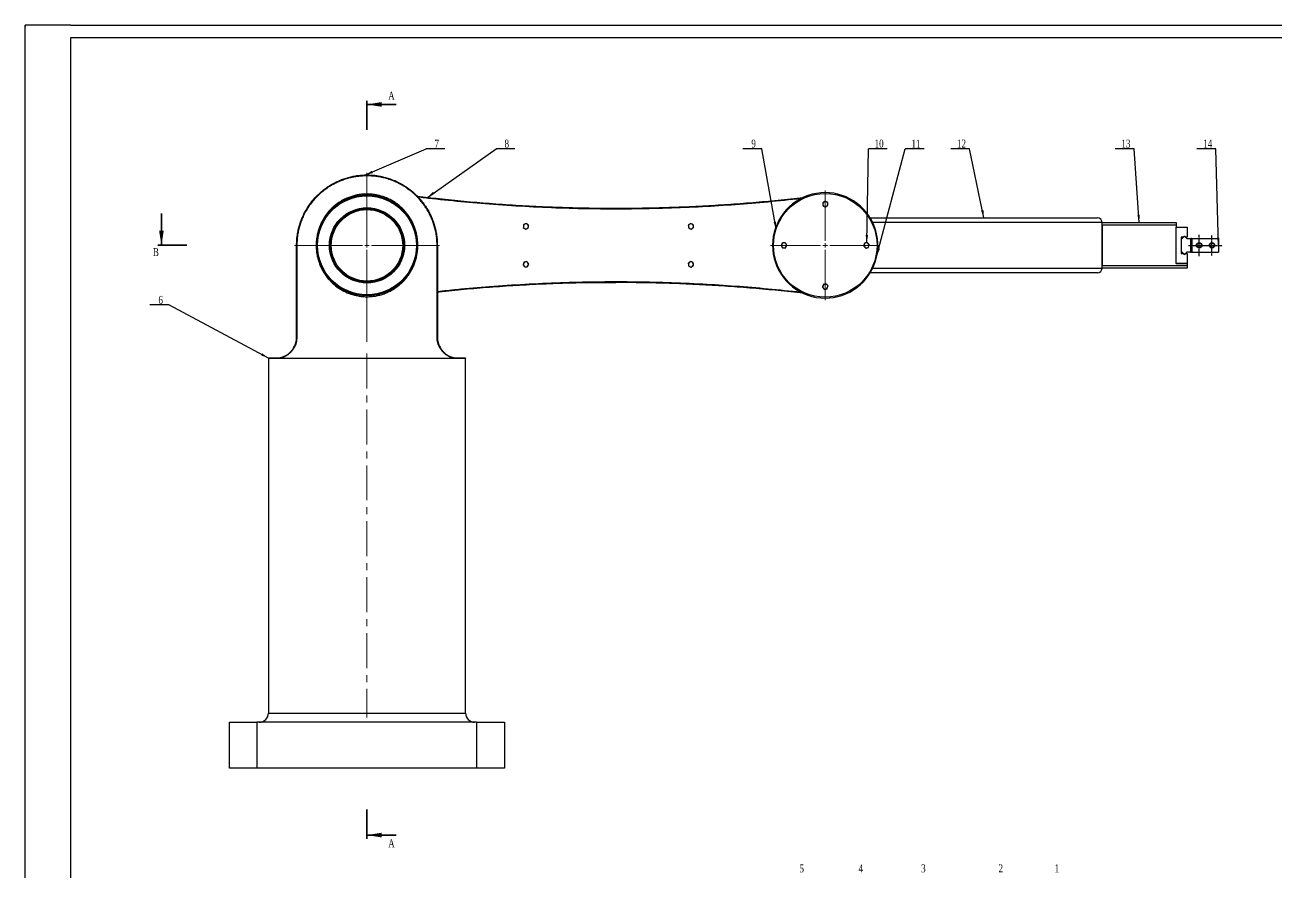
# Model space of a CAD drawing. Header units: millimetres. Extents: x -15 to 1174, y 15 to 856.
# Drawn here: x -15 to 532, y 486 to 856 of the extents above; entities that cross this region are included whole.
import ezdxf

# ---------------------------------------------------------------- set-up
doc = ezdxf.new("R2010")
doc.units = ezdxf.units.MM
doc.header["$PDSIZE"] = -1
for name, pattern in [('CENTER2', [1.125, 0.75, -0.125, 0.125, -0.125]), ('CENTERX2', [20.32, 12.7, -2.54, 2.54, -2.54]), ('SLD-Solid', [0])]:
    doc.linetypes.add(name, pattern=pattern)
doc.layers.get('0').update_dxf_attribs({"lineweight": 25})
doc.styles.add('SLDTEXTSTYLE0', font='TXT', dxfattribs={"width": 0.75})
doc.dimstyles.new('SLDDIMSTYLE0', dxfattribs={"dimtxt": 0.18, "dimasz": 3.302, "dimexe": 0, "dimexo": 0.0625, "dimgap": 0, "dimtad": 0, "dimtih": 1, "dimtoh": 1, "dimdec": 0, "dimrnd": 1e-09, "dimzin": 0, "dimdsep": 46, "dimtxsty": 'Standard', "dimsah": 1, "dimcen": 0.09, "dimadec": 0, "dimazin": 0, "dimtfac": 3.302, "dimtdec": 0, "dimtofl": 0, "dimtmove": 0, "dimatfit": 3, "dimfxl": 1, "dimfrac": 2, "dimtolj": 1, "dimtzin": 0, "dimarcsym": 0})

# ---------------------------------------------------------------- blocks, each defined once
blk = doc.blocks.new('SW_CENTERMARKSYMBOL_0')
at = {"color": 0, "linetype": 'Continuous', "lineweight": 18}
for p, q in [((0, 2), (0, 31.6)), ((-2, 0), (-31.6, 0)), ((0, 0), (-1, 0)), ((0, 0), (0, 1)), ((0, 0), (0, -1)), ((0, 0), (1, 0)), ((2, 0), (31.6, 0)), ((0, -2), (0, -31.6))]:
    blk.add_line(p, q, dxfattribs=at)
blk = doc.blocks.new('SW_CENTERMARKSYMBOL_1')
at = {"color": 0, "linetype": 'Continuous', "lineweight": 18}
for p, q in [((0, 2), (0, 23.88)), ((-2, 0), (-23.88, 0)), ((0, 0), (-1, 0)), ((0, 0), (0, 1)), ((0, 0), (0, -1)), ((0, 0), (1, 0)), ((2, 0), (23.88, 0)), ((0, -2), (0, -23.88))]:
    blk.add_line(p, q, dxfattribs=at)
blk = doc.blocks.new('*U118')
at = {"color": 0, "linetype": 'CENTER2', "transparency": 16777216}
for p, q in [((-4.7, 0), (-0.24, 0)), ((0, 0.24), (0, 4.7)), ((0.24, 0), (4.7, 0)), ((0, -4.7), (0, -0.24))]:
    blk.add_line(p, q, dxfattribs=at)
at = {"color": 0, "linetype": 'Continuous', "transparency": 16777216}
for p, q in [((-0.12, 0), (0.12, 0)), ((0, -0.12), (0, 0.12))]:
    blk.add_line(p, q, dxfattribs=at)
blk = doc.blocks.new('*U119')
at = {"color": 0, "linetype": 'CENTER2', "transparency": 16777216}
for p, q in [((-4.4834, 0), (-0.19668, 0)), ((0, 0.19668), (0, 4.4834)), ((0.19668, 0), (4.4834, 0)), ((0, -4.4834), (0, -0.19668))]:
    blk.add_line(p, q, dxfattribs=at)
at = {"color": 0, "linetype": 'Continuous', "transparency": 16777216}
for p, q in [((-0.09834, 0), (0.09834, 0)), ((0, -0.09834), (0, 0.09834))]:
    blk.add_line(p, q, dxfattribs=at)

msp = doc.modelspace()

# ---------------------------------------------------------------- linework, layer by layer
for p in [(-14.8385, 850.4529), (5.1615, 855.9529)]:
    msp.add_line(p, (-14.8385, 855.9529))
at = {"color": 7, "linetype": 'SLD-Solid', "lineweight": 25}
for p, q in [((5.1615, 855.9529), (1169.1615, 855.9529)), ((-14.8385, 20.4529), (-14.8385, 850.4529)), ((5.1615, 850.4529), (1169.1615, 850.4529)), ((5.1615, 20.4529), (5.1615, 850.4529))]:
    msp.add_line(p, q, dxfattribs=at)
at = {"color": 7, "lineweight": 35}
for p, q in [((134.3924, 810.2139), (134.3924, 822.9139)), ((43.1023, 759.8766), (55.8087, 759.8766)), ((134.3924, 501.0403), (134.3924, 513.7467))]:
    msp.add_line(p, q, dxfattribs=at)
at = {"color": 7, "linetype": 'Continuous', "lineweight": 35}
for p, q in [((147.0924, 821.3264), (134.3924, 821.3264)), ((44.6898, 773.7469), (44.6898, 759.8766)), ((147.0924, 502.6278), (134.3924, 502.6278))]:
    msp.add_line(p, q, dxfattribs=at)
at = {"lineweight": 25}
for p, q in [((168.4404, 802.0274), (160.1804, 802.0274)), ((198.9817, 802.0274), (190.7216, 802.0274)), ((306.701, 802.0274), (298.441, 802.0274)), ((361.4817, 802.0274), (353.2216, 802.0274)), ((377.5899, 802.0274), (369.3299, 802.0274)), ((397.4227, 802.0274), (389.1627, 802.0274)), ((469.201, 802.0274), (460.941, 802.0274)), ((504.8969, 802.0274), (496.6369, 802.0274)), ((47.9381, 733.8573), (39.6781, 733.8573))]:
    msp.add_line(p, q, dxfattribs=at)
at = {"color": 7, "linetype": 'Continuous', "lineweight": 25}
for p, q in [((230.3564, 776.2054), (242.9425, 776.0959)), ((324.7924, 780.7574), (324.7924, 780.7574)), ((333.2831, 778.4754), (333.2925, 777.8404)), ((333.3019, 777.2054), (333.8566, 776.896)), ((335.4829, 778.508), (334.9282, 778.8174)), ((335.5017, 777.238), (335.4923, 777.873)), ((354.0138, 771.8567), (453.1924, 771.8567)), ((202.6069, 767.6207), (203.1224, 767.2496)), ((202.7341, 768.8844), (202.6705, 768.2526)), ((204.9231, 768.6641), (204.4076, 769.0352)), ((204.7959, 767.4003), (204.8595, 768.0322)), ((274.6244, 768.7014), (274.6675, 768.0678)), ((274.7106, 767.4341), (275.2809, 767.1547)), ((276.8194, 768.8507), (276.2491, 769.1301)), ((276.9055, 767.5834), (276.8625, 768.217)), ((455.1924, 769.8567), (355.1047, 769.8567)), ((455.1924, 769.8567), (487.5924, 769.8567)), ((455.1924, 749.8567), (455.1924, 769.8567)), ((487.5924, 768.6567), (455.1924, 768.6567)), ((455.1924, 768.6567), (455.1924, 751.0567)), ((487.5924, 769.8567), (487.5924, 768.6567)), ((487.5924, 768.6567), (487.5924, 767.7767)), ((487.5924, 751.9367), (487.5924, 767.7767)), ((487.5924, 767.7767), (492.3924, 767.7767)), ((492.3924, 767.7767), (492.3924, 763.4167)), ((103.7886, 759.8567), (103.6733, 759.8567)), ((103.6733, 719.7764), (103.6733, 759.8567)), ((103.7886, 759.8567), (103.7886, 719.7748)), ((164.9962, 759.8567), (165.1115, 759.8567)), ((164.9962, 719.7748), (164.9962, 759.8567)), ((165.1115, 759.8567), (165.1115, 719.7764)), ((315.1288, 759.7275), (315.5007, 759.2126)), ((315.6487, 760.8864), (315.3888, 760.3069)), ((317.656, 759.9859), (317.2841, 760.5008)), ((351.4377, 760.6945), (351.3136, 760.0716)), ((353.5953, 760.2646), (353.1179, 760.6835)), ((353.3471, 759.0189), (353.4712, 759.6418)), ((490.6133, 763.4167), (489.7124, 763.4167)), ((489.7124, 763.4167), (489.7124, 756.2967)), ((489.7124, 762.6567), (489.9124, 762.6567)), ((489.9124, 756.8567), (489.9124, 762.8567)), ((489.9124, 762.8567), (490.2036, 762.8567)), ((490.2036, 762.8567), (490.7679, 763.421)), ((491.6162, 763.4212), (492.1813, 762.8567)), ((492.3924, 763.4167), (491.7715, 763.4167)), ((492.1813, 762.8567), (493.8724, 762.8567)), ((493.8724, 762.8567), (493.8724, 756.8567)), ((493.8724, 762.8567), (493.9924, 762.8567)), ((493.9924, 756.8567), (493.9924, 762.8567)), ((494.3124, 762.8567), (493.9924, 762.8567)), ((494.3124, 762.8567), (494.3124, 756.8567)), ((494.3124, 762.8567), (494.3924, 762.8567)), ((494.3924, 762.8567), (494.3924, 756.8567)), ((494.3924, 762.8567), (505.9924, 762.8567)), ((505.9924, 762.8567), (505.9924, 756.8567)), ((317.1361, 758.827), (317.396, 759.4065)), ((351.1895, 759.4488), (351.6669, 759.0299)), ((489.9124, 757.0567), (489.7124, 757.0567)), ((489.7124, 756.2967), (490.6133, 756.2967)), ((490.2036, 756.8567), (489.9124, 756.8567)), ((490.7679, 756.2924), (490.2036, 756.8567)), ((492.1813, 756.8567), (491.6162, 756.2922)), ((491.7715, 756.2967), (492.3924, 756.2967)), ((493.8724, 756.8567), (492.1813, 756.8567)), ((492.3924, 756.2967), (492.3924, 751.9367)), ((493.8724, 756.8567), (493.9924, 756.8567)), ((494.3124, 756.8567), (493.9924, 756.8567)), ((494.3124, 756.8567), (494.3924, 756.8567)), ((494.3924, 756.8567), (505.9924, 756.8567)), ((202.5232, 751.304), (202.9493, 750.833)), ((202.9128, 752.5129), (202.718, 751.9084)), ((205.0068, 751.838), (204.5807, 752.309)), ((204.6171, 750.6291), (204.812, 751.2336)), ((274.5651, 751.9875), (274.6847, 751.3638)), ((274.8043, 750.7401), (275.4043, 750.5318)), ((276.7257, 752.4019), (276.1257, 752.6102)), ((276.9649, 751.1545), (276.8453, 751.7782)), ((355.1047, 749.8567), (455.1924, 749.8567)), ((455.1924, 751.0567), (492.3924, 751.0567)), ((492.3924, 749.8567), (455.1924, 749.8567)), ((487.5924, 751.9367), (487.5924, 751.8567)), ((492.3924, 751.9367), (487.5924, 751.9367)), ((492.3924, 751.8567), (487.5924, 751.8567)), ((492.3924, 751.8567), (492.3924, 751.0567)), ((492.3924, 751.0567), (492.3924, 749.8567)), ((230.3479, 743.5079), (242.9426, 743.6174)), ((453.1924, 747.8567), (354.0138, 747.8567)), ((324.7924, 738.956), (324.7924, 738.956)), ((333.1526, 741.5805), (333.5821, 741.1127)), ((333.5333, 742.7923), (333.343, 742.1864)), ((335.6322, 742.1329), (335.2026, 742.6007)), ((335.2515, 740.9211), (335.4418, 741.527)), ((103.6733, 719.7764), (103.6733, 719.7764)), ((165.1115, 719.7764), (165.1115, 719.7764)), ((91.3924, 710.7767), (97.2501, 710.7767)), ((91.3924, 710.7767), (91.3924, 710.6567)), ((91.3924, 710.6567), (91.3924, 555.8567)), ((91.3924, 710.6567), (177.3924, 710.6567)), ((91.3924, 710.6567), (173.3111, 710.6567)), ((171.5347, 710.7767), (177.3924, 710.7767)), ((173.3111, 710.6567), (177.3924, 710.6567)), ((177.3924, 710.7767), (177.3924, 710.6567)), ((177.3924, 555.8567), (177.3924, 710.6567)), ((74.3924, 531.8567), (74.3924, 551.8567)), ((74.3924, 551.8567), (86.3924, 551.8567)), ((86.3924, 551.8567), (86.3924, 531.8567)), ((182.3924, 551.8567), (86.3924, 551.8567)), ((91.3924, 555.8567), (177.3924, 555.8567)), ((182.3924, 531.8567), (182.3924, 551.8567)), ((182.3924, 551.8567), (194.3924, 551.8567)), ((194.3924, 551.8567), (194.3924, 531.8567)), ((86.3924, 531.8567), (74.3924, 531.8567)), ((182.3924, 531.8567), (86.3924, 531.8567)), ((194.3924, 531.8567), (182.3924, 531.8567))]:
    msp.add_line(p, q, dxfattribs=at)
at = {"color": 7, "linetype": 'CENTERX2', "lineweight": 18, "ltscale": 1.2}
for p, q in [((134.3924, 717.7748), (134.3924, 761.8567)), ((134.3924, 712.6567), (134.3924, 553.8567))]:
    msp.add_line(p, q, dxfattribs=at)
at = {"color": 7, "linetype": 'Continuous', "lineweight": 25}
for centre, radius in [((134.3924, 759.8567), 22), ((134.3924, 759.8567), 21.6), ((334.3924, 759.8567), 22.6), ((134.3924, 759.8567), 16.4), ((134.3924, 759.8567), 16), ((134.3924, 759.8567), 15.6), ((497.5924, 759.8567), 1.2), ((497.5924, 759.8567), 0.9834), ((503.1924, 759.8567), 1.2), ((503.1924, 759.8567), 0.9834)]:
    msp.add_circle(centre, radius, dxfattribs=at)
for centre, radius, start, end in [((334.3924, 759.8567), 23, 29.043141, 330.859262), ((334.3924, 777.8567), 1.1, 120.849324, 180.849324), ((334.3924, 777.8567), 1.1, 180.849324, 240.849324), ((334.3924, 777.8567), 1.1, 60.849324, 120.849324), ((334.3924, 777.8567), 1.1, 240.849324, 300.849324), ((334.3924, 777.8567), 1.1, 0.849324, 60.849324), ((334.3924, 777.8567), 1.1, 300.849324, 0.849324), ((453.1924, 769.8567), 2, 0, 90), ((203.765, 768.1424), 1.1, 174.252627, 234.252627), ((203.765, 768.1424), 1.1, 114.252627, 174.252627), ((203.765, 768.1424), 1.1, 234.252627, 294.252627), ((203.765, 768.1424), 1.1, 54.252627, 114.252627), ((203.765, 768.1424), 1.1, 294.252627, 354.252627), ((203.765, 768.1424), 1.1, 354.252627, 54.252627), ((275.765, 768.1424), 1.1, 123.890217, 183.890217), ((275.765, 768.1424), 1.1, 183.890217, 243.890217), ((275.765, 768.1424), 1.1, 63.890217, 123.890217), ((275.765, 768.1424), 1.1, 243.890217, 303.890217), ((275.765, 768.1424), 1.1, 3.890217, 63.890217), ((275.765, 768.1424), 1.1, 303.890217, 3.890217), ((334.3924, 759.8567), 23, 334.228538, 25.771462), ((316.3924, 759.8567), 1.1, 155.838761, 215.838761), ((316.3924, 759.8567), 1.1, 95.838761, 155.838761), ((316.3924, 759.8567), 1.1, 35.838761, 95.838761), ((316.3924, 759.8567), 1.1, 335.838761, 35.838761), ((352.3924, 759.8567), 1.1, 168.732655, 228.732655), ((352.3924, 759.8567), 1.1, 108.732655, 168.732655), ((352.3924, 759.8567), 1.1, 48.732655, 108.732655), ((352.3924, 759.8567), 1.1, 288.732655, 348.732655), ((352.3924, 759.8567), 1.1, 348.732655, 48.732655), ((491.1924, 763.1567), 0.6348, 24.178317, 155.821683), ((491.1922, 762.9967), 0.6, 45.030027, 134.998382), ((316.3924, 759.8567), 1.1, 215.838761, 275.838761), ((316.3924, 759.8567), 1.1, 275.838761, 335.838761), ((352.3924, 759.8567), 1.1, 228.732655, 288.732655), ((491.1924, 756.5567), 0.6348, 204.178317, 335.821683), ((491.1922, 756.7167), 0.6, 225.001618, 314.969973), ((203.765, 751.571), 1.1, 162.135958, 222.135958), ((203.765, 751.571), 1.1, 102.135958, 162.135958), ((203.765, 751.571), 1.1, 222.135958, 282.135958), ((203.765, 751.571), 1.1, 42.135958, 102.135958), ((203.765, 751.571), 1.1, 282.135958, 342.135958), ((203.765, 751.571), 1.1, 342.135958, 42.135958), ((275.765, 751.571), 1.1, 130.856674, 190.856674), ((275.765, 751.571), 1.1, 190.856674, 250.856674), ((275.765, 751.571), 1.1, 70.856674, 130.856674), ((275.765, 751.571), 1.1, 250.856674, 310.856674), ((275.765, 751.571), 1.1, 10.856674, 70.856674), ((275.765, 751.571), 1.1, 310.856674, 10.856674), ((453.1924, 749.8567), 2, 270, 0), ((334.3924, 741.8567), 1.1, 162.558294, 222.558294), ((334.3924, 741.8567), 1.1, 102.558294, 162.558294), ((334.3924, 741.8567), 1.1, 222.558294, 282.558294), ((334.3924, 741.8567), 1.1, 42.558294, 102.558294), ((334.3924, 741.8567), 1.1, 282.558294, 342.558294), ((334.3924, 741.8567), 1.1, 342.558294, 42.558294), ((87.3924, 555.8567), 4, 270, 0), ((181.3924, 555.8567), 4, 180, 270)]:
    msp.add_arc(centre, radius, start, end, dxfattribs=at)
for points, knots in [([(103.6733, 759.8567), (103.6944, 760.7205), (103.7369, 762.4602), (104.0581, 764.8792), (104.5135, 767.0948), (105.0768, 769.1151), (105.7735, 771.0852), (106.6715, 773.1629), (107.7972, 775.3027), (109.194, 777.4907), (110.7776, 779.562), (112.4439, 781.3941), (114.1425, 782.9908), (115.8518, 784.3833), (117.6835, 785.667), (119.5578, 786.7852), (121.4431, 787.7376), (123.3348, 788.5417), (125.3091, 789.2273), (127.3579, 789.785), (129.4559, 790.2015), (131.6105, 790.4758), (133.8078, 790.5966), (136.0086, 790.5594), (138.1742, 790.367), (140.3106, 790.0264), (142.4243, 789.5336), (144.7342, 788.82), (147.1791, 787.8361), (149.7382, 786.5202), (152.1634, 784.9691), (154.3046, 783.2974), (156.1582, 781.5767), (157.7672, 779.8359), (159.2463, 777.9639), (160.5118, 776.0762), (161.5764, 774.2109), (162.4691, 772.3775), (163.2502, 770.4562), (163.9074, 768.4596), (164.4301, 766.407), (164.815, 764.2852), (165.0638, 762.0953), (165.0956, 760.6029), (165.1115, 759.8567)], [0, 0, 0, 0, 0.02578054, 0.05192251, 0.07322443, 0.0945301, 0.11640565, 0.13828429, 0.16583738, 0.19339393, 0.22167598, 0.2499581, 0.27330625, 0.29665335, 0.32046873, 0.34428217, 0.36526547, 0.38624733, 0.40770352, 0.42915816, 0.45062238, 0.47208555, 0.49419399, 0.51630227, 0.5377341, 0.55916676, 0.58121713, 0.60326913, 0.63275309, 0.66224267, 0.69290967, 0.72358144, 0.74889754, 0.77421452, 0.80006462, 0.82591379, 0.84733653, 0.86875762, 0.89059758, 0.91243423, 0.93394453, 0.95545095, 0.97772663, 1, 1, 1, 1]), ([(164.9962, 759.8567), (164.9814, 760.5672), (164.952, 761.9882), (164.7156, 764.1258), (164.3353, 766.2483), (163.8075, 768.312), (163.1545, 770.2815), (162.3847, 772.1678), (161.4929, 773.991), (160.4283, 775.8416), (159.1796, 777.6898), (157.7201, 779.5284), (156.1107, 781.2616), (154.2676, 782.9592), (152.1809, 784.5788), (149.8048, 786.1017), (147.232, 787.4295), (144.7486, 788.4248), (142.4514, 789.1304), (140.3673, 789.6181), (138.2205, 789.9636), (136.0443, 790.1574), (133.8751, 790.196), (131.7073, 790.0848), (129.538, 789.8181), (127.4208, 789.4039), (125.3893, 788.8578), (123.4354, 788.1907), (121.5339, 787.395), (119.6409, 786.4494), (117.7858, 785.3549), (115.9703, 784.1005), (114.2521, 782.7201), (112.5537, 781.1408), (110.9122, 779.357), (109.3421, 777.3365), (107.931, 775.1631), (106.7939, 773.0281), (105.9024, 770.9897), (105.2096, 769.0656), (104.638, 767.0561), (104.1771, 764.8452), (103.8531, 762.4391), (103.8102, 760.7215), (103.7886, 759.8567)], [0, 0, 0, 0, 0.02135745, 0.04271696, 0.06490628, 0.08710035, 0.10845167, 0.12980624, 0.1516121, 0.17341985, 0.19875027, 0.22408166, 0.24994472, 0.2758069, 0.30540548, 0.33500004, 0.36570593, 0.39640532, 0.4179152, 0.43942362, 0.46153467, 0.48364478, 0.5051743, 0.52670395, 0.54888612, 0.57106946, 0.59210196, 0.61313586, 0.63466103, 0.65618779, 0.67956986, 0.70295371, 0.72682176, 0.75069095, 0.77824963, 0.8058082, 0.83407269, 0.86233317, 0.88357954, 0.90482302, 0.92660299, 0.94837856, 0.9740092, 1, 1, 1, 1]), ([(112.1988, 759.8567), (112.2234, 760.6561), (112.273, 762.2671), (112.7151, 764.9104), (113.5394, 767.7483), (114.901, 770.7402), (116.7428, 773.5854), (118.708, 775.7845), (120.5393, 777.3918), (122.0908, 778.535), (123.7615, 779.553), (125.5076, 780.4143), (127.2951, 781.1083), (129.1278, 781.6465), (131.0329, 782.0278), (132.9049, 782.2322), (134.6993, 782.2763), (136.4195, 782.186), (138.1419, 781.958), (140.3567, 781.4843), (143.0089, 780.5891), (145.4813, 779.3175), (147.3601, 778.0629), (148.733, 776.9826), (150.0236, 775.7911), (151.2536, 774.4608), (152.3979, 772.9985), (153.4518, 771.3881), (154.376, 769.6673), (155.1456, 767.8742), (155.7508, 766.0408), (156.2012, 764.1607), (156.4917, 762.2138), (156.6255, 760.0073), (156.5346, 757.8656), (156.2468, 755.825), (155.8593, 754.0777), (155.3312, 752.359), (154.6726, 750.7004), (153.8992, 749.1271), (153.0156, 747.6309), (152.0141, 746.2017), (150.8741, 744.8187), (149.6001, 743.5065), (148.1778, 742.2672), (146.6351, 741.1397), (144.9897, 740.1434), (143.2668, 739.2957), (141.4586, 738.5916), (139.561, 738.0419), (137.677, 737.6761), (135.8529, 737.4825), (134.0875, 737.4347), (132.3049, 737.5316), (130.0285, 737.8424), (127.299, 738.5443), (124.2212, 739.8514), (121.3292, 741.6387), (119.1205, 743.5283), (117.5002, 745.2882), (116.3436, 746.7755), (115.3045, 748.3746), (114.3961, 750.0746), (113.6354, 751.8515), (113.0182, 753.7159), (112.5629, 755.6641), (112.2578, 757.7249), (112.2189, 759.131), (112.1988, 759.8567)], [0, 0, 0, 0, 0.01679824, 0.03385512, 0.05641826, 0.07951576, 0.10439067, 0.12984377, 0.14363569, 0.15742693, 0.17164274, 0.18585724, 0.19919384, 0.21252938, 0.22635667, 0.24018321, 0.25212082, 0.26405847, 0.27637228, 0.28868662, 0.31189581, 0.33569611, 0.34824524, 0.36079495, 0.37364777, 0.38650079, 0.40029313, 0.41408497, 0.42828985, 0.44249331, 0.45597751, 0.46946029, 0.48345928, 0.49745737, 0.51589982, 0.52839482, 0.5408907, 0.55378447, 0.56667943, 0.57912796, 0.59157722, 0.60432688, 0.61707681, 0.63063316, 0.64418917, 0.65812954, 0.67206891, 0.68569643, 0.69932275, 0.71344613, 0.72756837, 0.73979639, 0.75202419, 0.76466017, 0.77729649, 0.80039223, 0.82410121, 0.84856821, 0.87362232, 0.88717284, 0.90072325, 0.91464968, 0.92857515, 0.94236223, 0.9561478, 0.97044855, 0.98474777, 1, 1, 1, 1]), ([(156.3338, 781.3424), (159.5012, 780.9657), (166.3152, 780.1554), (176.7985, 779.1143), (187.984, 778.1592), (199.3921, 777.3707), (211.0242, 776.755), (222.6689, 776.3293), (234.3114, 776.0936), (245.9445, 776.0479), (257.5691, 776.1913), (269.194, 776.5239), (280.6149, 777.0365), (291.8255, 777.7161), (302.8267, 778.5553), (313.8186, 779.5507), (321.1345, 780.3552), (324.7924, 780.7574)], [0, 0, 0, 0, 0.056671272, 0.121918333, 0.187165375, 0.256125069, 0.325084747, 0.394117584, 0.463150415, 0.531974679, 0.600798948, 0.669696052, 0.738593171, 0.803914433, 0.869235714, 0.934617844, 1, 1, 1, 1]), ([(323.7256, 780.2336), (318.9703, 779.7244), (309.4591, 778.7058), (295.1578, 777.5352), (280.4511, 776.6041), (265.3397, 775.9685), (249.8305, 775.6503), (234.3079, 775.669), (218.7791, 776.0253), (203.2518, 776.7214), (188.1766, 777.7176), (173.5626, 779.0141), (163.2269, 780.0688), (157.6303, 780.7878), (156.7408, 780.9021)], [0, 0, 0, 0, 0.08572397, 0.17145625, 0.25718, 0.3498556, 0.44254202, 0.53521751, 0.62807543, 0.72094436, 0.8138024, 0.89885878, 0.98392348, 1, 1, 1, 1]), ([(333.8283, 778.8011), (333.7864, 778.776), (333.6019, 778.6658), (333.4221, 778.5584), (333.2831, 778.4754)], [0, 0, 0, 0, 0.22730905, 1, 1, 1, 1]), ([(333.2925, 777.8404), (333.2927, 777.8253), (333.2959, 777.6109), (333.299, 777.4008), (333.3019, 777.2054)], [0, 0, 0, 0, 0.07015027, 1, 1, 1, 1]), ([(334.3736, 779.1267), (334.3371, 779.105), (334.1596, 778.9989), (333.975, 778.8887), (333.8283, 778.8011)], [0, 0, 0, 0, 0.20521675, 1, 1, 1, 1]), ([(333.8566, 776.896), (333.8697, 776.8887), (334.057, 776.7842), (334.2405, 776.6819), (334.4112, 776.5867)], [0, 0, 0, 0, 0.070150268, 1, 1, 1, 1]), ([(334.9282, 778.8174), (334.9151, 778.8247), (334.7278, 778.9292), (334.5442, 779.0315), (334.3736, 779.1267)], [0, 0, 0, 0, 0.07015027, 1, 1, 1, 1]), ([(334.4112, 776.5867), (334.5502, 776.6697), (334.73, 776.7771), (334.9145, 776.8873), (334.9564, 776.9123)], [0, 0, 0, 0, 0.77269095, 1, 1, 1, 1]), ([(334.9564, 776.9123), (335.1032, 777), (335.2877, 777.1102), (335.4653, 777.2162), (335.5017, 777.238)], [0, 0, 0, 0, 0.79478325, 1, 1, 1, 1]), ([(335.4923, 777.873), (335.492, 777.888), (335.4889, 778.1025), (335.4858, 778.3126), (335.4829, 778.508)], [0, 0, 0, 0, 0.07015027, 1, 1, 1, 1]), ([(355.1047, 769.8567), (354.9809, 770.1063), (354.7331, 770.6056), (354.3756, 771.2494), (354.1133, 771.6944), (354.0195, 771.8473), (354.0148, 771.8551), (354.0138, 771.8567)], [0, 0, 0, 0, 0.24921789, 0.49862443, 0.73888523, 0.94798402, 1, 1, 1, 1]), ([(202.6705, 768.2526), (202.669, 768.2376), (202.6475, 768.0242), (202.6265, 767.8151), (202.6069, 767.6207)], [0, 0, 0, 0, 0.07015027, 1, 1, 1, 1]), ([(203.3132, 769.1453), (203.1574, 769.0751), (202.9613, 768.9868), (202.7728, 768.9019), (202.7341, 768.8844)], [0, 0, 0, 0, 0.794783254, 1, 1, 1, 1]), ([(203.1224, 767.2496), (203.1346, 767.2408), (203.3086, 767.1156), (203.4792, 766.9928), (203.6378, 766.8786)], [0, 0, 0, 0, 0.07015027, 1, 1, 1, 1]), ([(203.8922, 769.4062), (203.7446, 769.3397), (203.5536, 769.2536), (203.3577, 769.1654), (203.3132, 769.1453)], [0, 0, 0, 0, 0.772690948, 1, 1, 1, 1]), ([(203.6378, 766.8786), (203.6765, 766.896), (203.865, 766.981), (204.061, 767.0693), (204.2168, 767.1395)], [0, 0, 0, 0, 0.20521675, 1, 1, 1, 1]), ([(204.4076, 769.0352), (204.3954, 769.0439), (204.2214, 769.1692), (204.0508, 769.292), (203.8922, 769.4062)], [0, 0, 0, 0, 0.070150268, 1, 1, 1, 1]), ([(204.2168, 767.1395), (204.2614, 767.1595), (204.4573, 767.2478), (204.6483, 767.3339), (204.7959, 767.4003)], [0, 0, 0, 0, 0.22730905, 1, 1, 1, 1]), ([(204.8595, 768.0322), (204.861, 768.0472), (204.8824, 768.2606), (204.9035, 768.4697), (204.9231, 768.6641)], [0, 0, 0, 0, 0.07015027, 1, 1, 1, 1]), ([(275.1516, 769.0555), (275.0098, 768.9602), (274.8313, 768.8403), (274.6597, 768.7251), (274.6244, 768.7014)], [0, 0, 0, 0, 0.794783254, 1, 1, 1, 1]), ([(274.6675, 768.0678), (274.6685, 768.0528), (274.6831, 767.8388), (274.6974, 767.6291), (274.7106, 767.4341)], [0, 0, 0, 0, 0.07015027, 1, 1, 1, 1]), ([(275.6788, 769.4096), (275.5444, 769.3194), (275.3706, 769.2026), (275.1922, 769.0828), (275.1516, 769.0555)], [0, 0, 0, 0, 0.77269095, 1, 1, 1, 1]), ([(275.2809, 767.1547), (275.2944, 767.148), (275.487, 767.0536), (275.6757, 766.9612), (275.8512, 766.8752)], [0, 0, 0, 0, 0.07015027, 1, 1, 1, 1]), ([(276.2491, 769.1301), (276.2356, 769.1368), (276.043, 769.2312), (275.8543, 769.3236), (275.6788, 769.4096)], [0, 0, 0, 0, 0.07015027, 1, 1, 1, 1]), ([(275.8512, 766.8752), (275.8864, 766.8988), (276.058, 767.0141), (276.2365, 767.134), (276.3784, 767.2293)], [0, 0, 0, 0, 0.20521675, 1, 1, 1, 1]), ([(276.3784, 767.2293), (276.4189, 767.2565), (276.5973, 767.3763), (276.7712, 767.4931), (276.9055, 767.5834)], [0, 0, 0, 0, 0.22730905, 1, 1, 1, 1]), ([(276.8625, 768.217), (276.8614, 768.232), (276.8469, 768.446), (276.8326, 768.6557), (276.8194, 768.8507)], [0, 0, 0, 0, 0.07015027, 1, 1, 1, 1]), ([(315.3888, 760.3069), (315.3826, 760.2932), (315.2948, 760.0975), (315.2088, 759.9058), (315.1288, 759.7275)], [0, 0, 0, 0, 0.070150268, 1, 1, 1, 1]), ([(316.2805, 760.951), (316.2319, 760.946), (316.0181, 760.9242), (315.8097, 760.9028), (315.6487, 760.8864)], [0, 0, 0, 0, 0.22730905, 1, 1, 1, 1]), ([(316.9123, 761.0156), (316.8701, 761.0113), (316.6644, 760.9902), (316.4505, 760.9684), (316.2805, 760.951)], [0, 0, 0, 0, 0.205216746, 1, 1, 1, 1]), ([(317.2841, 760.5008), (317.2753, 760.5129), (317.1497, 760.6868), (317.0267, 760.8572), (316.9123, 761.0156)], [0, 0, 0, 0, 0.07015027, 1, 1, 1, 1]), ([(317.396, 759.4065), (317.4022, 759.4202), (317.49, 759.6159), (317.576, 759.8076), (317.656, 759.9859)], [0, 0, 0, 0, 0.07015027, 1, 1, 1, 1]), ([(351.3136, 760.0716), (351.3107, 760.0569), (351.2687, 759.8465), (351.2277, 759.6404), (351.1895, 759.4488)], [0, 0, 0, 0, 0.070150268, 1, 1, 1, 1]), ([(352.0391, 760.8984), (351.9929, 760.8827), (351.7894, 760.8137), (351.591, 760.7464), (351.4377, 760.6945)], [0, 0, 0, 0, 0.227309053, 1, 1, 1, 1]), ([(352.6406, 761.1024), (352.6004, 761.0888), (352.4046, 761.0224), (352.201, 760.9533), (352.0391, 760.8984)], [0, 0, 0, 0, 0.20521675, 1, 1, 1, 1]), ([(353.1179, 760.6835), (353.1066, 760.6934), (352.9454, 760.8349), (352.7874, 760.9735), (352.6406, 761.1024)], [0, 0, 0, 0, 0.07015027, 1, 1, 1, 1]), ([(353.4712, 759.6418), (353.4741, 759.6565), (353.516, 759.8669), (353.5571, 760.073), (353.5953, 760.2646)], [0, 0, 0, 0, 0.07015027, 1, 1, 1, 1]), ([(315.5007, 759.2126), (315.5095, 759.2004), (315.635, 759.0266), (315.7581, 758.8562), (315.8725, 758.6978)], [0, 0, 0, 0, 0.070150268, 1, 1, 1, 1]), ([(315.8725, 758.6978), (316.0335, 758.7143), (316.2419, 758.7356), (316.4557, 758.7574), (316.5043, 758.7624)], [0, 0, 0, 0, 0.77269095, 1, 1, 1, 1]), ([(316.5043, 758.7624), (316.6743, 758.7798), (316.8882, 758.8017), (317.0939, 758.8227), (317.1361, 758.827)], [0, 0, 0, 0, 0.79478325, 1, 1, 1, 1]), ([(351.6669, 759.0299), (351.6782, 759.02), (351.8394, 758.8785), (351.9973, 758.7399), (352.1442, 758.611)], [0, 0, 0, 0, 0.07015027, 1, 1, 1, 1]), ([(352.1442, 758.611), (352.2975, 758.663), (352.4959, 758.7303), (352.6994, 758.7993), (352.7457, 758.815)], [0, 0, 0, 0, 0.77269095, 1, 1, 1, 1]), ([(352.7457, 758.815), (352.9075, 758.8698), (353.1111, 758.9389), (353.3069, 759.0053), (353.3471, 759.0189)], [0, 0, 0, 0, 0.794783254, 1, 1, 1, 1]), ([(202.718, 751.9084), (202.7134, 751.8941), (202.6476, 751.69), (202.5832, 751.49), (202.5232, 751.304)], [0, 0, 0, 0, 0.07015027, 1, 1, 1, 1]), ([(203.5337, 752.6464), (203.3667, 752.6105), (203.1565, 752.5653), (202.9543, 752.5218), (202.9128, 752.5129)], [0, 0, 0, 0, 0.79478325, 1, 1, 1, 1]), ([(202.9493, 750.833), (202.9594, 750.8219), (203.1033, 750.6628), (203.2442, 750.507), (203.3754, 750.3621)], [0, 0, 0, 0, 0.07015027, 1, 1, 1, 1]), ([(203.3754, 750.3621), (203.4168, 750.371), (203.619, 750.4144), (203.8292, 750.4596), (203.9962, 750.4956)], [0, 0, 0, 0, 0.20521675, 1, 1, 1, 1]), ([(204.1546, 752.7799), (203.9964, 752.7459), (203.7916, 752.7019), (203.5815, 752.6567), (203.5337, 752.6464)], [0, 0, 0, 0, 0.77269095, 1, 1, 1, 1]), ([(203.9962, 750.4956), (204.044, 750.5058), (204.2541, 750.551), (204.4589, 750.5951), (204.6171, 750.6291)], [0, 0, 0, 0, 0.22730905, 1, 1, 1, 1]), ([(204.5807, 752.309), (204.5706, 752.3201), (204.4267, 752.4792), (204.2857, 752.635), (204.1546, 752.7799)], [0, 0, 0, 0, 0.070150268, 1, 1, 1, 1]), ([(204.812, 751.2336), (204.8166, 751.2479), (204.8824, 751.452), (204.9468, 751.652), (205.0068, 751.838)], [0, 0, 0, 0, 0.07015027, 1, 1, 1, 1]), ([(275.0454, 752.403), (274.9162, 752.2912), (274.7535, 752.1505), (274.5972, 752.0153), (274.5651, 751.9875)], [0, 0, 0, 0, 0.79478325, 1, 1, 1, 1]), ([(274.6847, 751.3638), (274.6875, 751.349), (274.7279, 751.1384), (274.7675, 750.932), (274.8043, 750.7401)], [0, 0, 0, 0, 0.07015027, 1, 1, 1, 1]), ([(275.5258, 752.8184), (275.4033, 752.7125), (275.2449, 752.5755), (275.0823, 752.4349), (275.0454, 752.403)], [0, 0, 0, 0, 0.772690948, 1, 1, 1, 1]), ([(275.4043, 750.5318), (275.4185, 750.5269), (275.6211, 750.4566), (275.8196, 750.3876), (276.0042, 750.3236)], [0, 0, 0, 0, 0.070150268, 1, 1, 1, 1]), ([(276.1257, 752.6102), (276.1115, 752.6151), (275.9089, 752.6854), (275.7104, 752.7543), (275.5258, 752.8184)], [0, 0, 0, 0, 0.07015027, 1, 1, 1, 1]), ([(276.0042, 750.3236), (276.0363, 750.3513), (276.1927, 750.4866), (276.3553, 750.6272), (276.4846, 750.739)], [0, 0, 0, 0, 0.20521675, 1, 1, 1, 1]), ([(276.4846, 750.739), (276.5215, 750.771), (276.684, 750.9115), (276.8425, 751.0486), (276.9649, 751.1545)], [0, 0, 0, 0, 0.22730905, 1, 1, 1, 1]), ([(276.8453, 751.7782), (276.8425, 751.793), (276.8021, 752.0036), (276.7625, 752.21), (276.7257, 752.4019)], [0, 0, 0, 0, 0.07015027, 1, 1, 1, 1]), ([(354.0138, 747.8567), (354.0249, 747.8747), (354.0471, 747.9108), (354.2131, 748.1864), (354.455, 748.6057), (354.7681, 749.1769), (354.9905, 749.6261), (355.1047, 749.8567)], [0, 0, 0, 0, 0.1804025, 0.360352, 0.55181727, 0.7699505, 1, 1, 1, 1]), ([(165.1115, 739.7617), (167.9489, 740.0748), (175.5131, 740.9096), (188.2491, 741.9883), (203.3124, 742.9987), (218.8097, 743.6879), (234.3282, 744.0449), (249.8611, 744.063), (265.4008, 743.7433), (280.5222, 743.1055), (295.2187, 742.1735), (309.4895, 741.0045), (318.9804, 739.988), (323.7256, 739.4797)], [0, 0, 0, 0, 0.05388014, 0.14363718, 0.24122518, 0.33882459, 0.43641248, 0.53419249, 0.63198408, 0.72976421, 0.81983975, 0.90992422, 1, 1, 1, 1]), ([(324.7924, 738.956), (321.1454, 739.3571), (313.8516, 740.1593), (302.8859, 741.153), (291.9042, 741.9918), (280.6986, 742.6725), (269.2749, 743.1866), (257.6313, 743.5209), (245.9797, 743.6655), (234.3349, 743.6201), (222.7042, 743.3849), (211.0864, 742.9612), (199.4731, 742.3469), (188.0673, 741.5631), (176.878, 740.5978), (169.2924, 739.8738), (165.376, 739.4184), (165.1115, 739.3876)], [0, 0, 0, 0, 0.0687858, 0.13757157, 0.2064209, 0.2752702, 0.34803805, 0.42080588, 0.49365091, 0.56649594, 0.63912087, 0.71174581, 0.78444761, 0.85714942, 0.92607876, 0.99500813, 1, 1, 1, 1]), ([(333.343, 742.1864), (333.3385, 742.1721), (333.2742, 741.9674), (333.2112, 741.767), (333.1526, 741.5805)], [0, 0, 0, 0, 0.07015027, 1, 1, 1, 1]), ([(334.1532, 742.9304), (334.1055, 742.9198), (333.8958, 742.873), (333.6913, 742.8275), (333.5333, 742.7923)], [0, 0, 0, 0, 0.22730905, 1, 1, 1, 1]), ([(333.5821, 741.1127), (333.5923, 741.1016), (333.7374, 740.9437), (333.8795, 740.7889), (334.0117, 740.6449)], [0, 0, 0, 0, 0.07015027, 1, 1, 1, 1]), ([(334.0117, 740.6449), (334.1697, 740.6801), (334.3741, 740.7257), (334.5839, 740.7724), (334.6316, 740.783)], [0, 0, 0, 0, 0.77269095, 1, 1, 1, 1]), ([(334.7731, 743.0685), (334.7317, 743.0592), (334.5299, 743.0143), (334.32, 742.9675), (334.1532, 742.9304)], [0, 0, 0, 0, 0.20521675, 1, 1, 1, 1]), ([(334.6316, 740.783), (334.7984, 740.8202), (335.0082, 740.8669), (335.21, 740.9119), (335.2515, 740.9211)], [0, 0, 0, 0, 0.79478325, 1, 1, 1, 1]), ([(335.2026, 742.6007), (335.1925, 742.6117), (335.0474, 742.7697), (334.9053, 742.9245), (334.7731, 743.0685)], [0, 0, 0, 0, 0.07015027, 1, 1, 1, 1]), ([(335.4418, 741.527), (335.4463, 741.5413), (335.5106, 741.7459), (335.5736, 741.9464), (335.6322, 742.1329)], [0, 0, 0, 0, 0.07015027, 1, 1, 1, 1]), ([(95.9605, 710.7767), (96.3241, 710.8477), (97.0509, 710.9895), (98.1634, 711.3995), (99.2047, 711.9384), (100.1381, 712.571), (101.0259, 713.3567), (101.8356, 714.291), (102.4967, 715.2949), (103.0208, 716.3841), (103.3875, 717.4818), (103.6207, 718.6258), (103.6558, 719.3929), (103.6733, 719.7764)], [0, 0, 0, 0, 0.13891744, 0.27773583, 0.3743865, 0.47123489, 0.56761276, 0.65104238, 0.73436514, 0.80366922, 0.87290652, 0.93646569, 1, 1, 1, 1]), ([(103.7886, 719.7748), (103.7702, 719.3746), (103.7335, 718.574), (103.488, 717.3806), (103.102, 716.2349), (102.5506, 715.0991), (101.8545, 714.0512), (101.0028, 713.077), (100.0678, 712.2566), (99.0856, 711.5977), (98.1335, 711.1033), (97.5407, 710.8841), (97.2501, 710.7767)], [0, 0, 0, 0, 0.07873646, 0.15750154, 0.24298252, 0.32854079, 0.4308689, 0.53332231, 0.65081404, 0.76888218, 0.88669964, 1, 1, 1, 1]), ([(103.7886, 719.7748), (103.7831, 719.7748), (103.7735, 719.7749), (103.736, 719.7752), (103.6864, 719.7758), (103.6777, 719.7762), (103.6733, 719.7764)], [0, 0, 0, 0, 0.07706529, 0.134214, 0.56710692, 1, 1, 1, 1]), ([(164.9962, 719.7748), (165.0017, 719.7748), (165.0372, 719.7751), (165.0948, 719.7757), (165.1056, 719.7761), (165.1115, 719.7764)], [0, 0, 0, 0, 0.07713964, 0.50060373, 1, 1, 1, 1]), ([(171.5347, 710.7767), (171.2441, 710.8841), (170.6512, 711.1033), (169.6991, 711.5977), (168.717, 712.2566), (167.782, 713.077), (166.9303, 714.0512), (166.2341, 715.0991), (165.6828, 716.2349), (165.2968, 717.3806), (165.0513, 718.574), (165.0145, 719.3746), (164.9962, 719.7748)], [0, 0, 0, 0, 0.11330036, 0.23111782, 0.34918596, 0.46667769, 0.5691311, 0.67145921, 0.75701748, 0.84249846, 0.92126354, 1, 1, 1, 1]), ([(165.1115, 719.7764), (165.129, 719.3929), (165.1641, 718.6258), (165.3973, 717.4818), (165.764, 716.3841), (166.2881, 715.2949), (166.9491, 714.291), (167.7589, 713.3567), (168.6467, 712.571), (169.58, 711.9384), (170.6214, 711.3995), (171.7338, 710.9895), (172.4607, 710.8477), (172.8242, 710.7767)], [0, 0, 0, 0, 0.06353431, 0.12709348, 0.19633078, 0.26563486, 0.34895762, 0.43238724, 0.52876511, 0.6256135, 0.72226417, 0.86108256, 1, 1, 1, 1])]:
    msp.add_open_spline(points, degree=3, knots=knots, dxfattribs=at)
msp.add_point((-14.8385, 855.4529))
msp.add_point((-14.8385, 855.4529))
at = {"color": 7, "linetype": 'Continuous', "lineweight": 0}
msp.add_point((5.1615, 850.4529), dxfattribs=at)
at = {"color": 7, "linetype": 'Continuous', "lineweight": 35}
for points in [[(134.3924, 821.3264), (140.7424, 820.3104), (140.7424, 822.3424)], [(44.6898, 759.8766), (45.7058, 766.2266), (43.6738, 766.2266)], [(134.3924, 502.6278), (140.7424, 501.6118), (140.7424, 503.6438)]]:
    msp.add_solid(points, dxfattribs=at)

# ---------------------------------------------------------------- block references
at = {"color": 7, "linetype": 'Continuous', "lineweight": 0}
for name, p in [('SW_CENTERMARKSYMBOL_0', (134.3924, 759.8567)), ('SW_CENTERMARKSYMBOL_1', (334.3924, 759.8567))]:
    msp.add_blockref(name, p, dxfattribs=at)
at = {"linetype": 'CENTER2'}
for name, p in [('*U118', (497.5924, 759.8567)), ('*U119', (503.1924, 759.8567))]:
    msp.add_blockref(name, p, dxfattribs=at)

# ---------------------------------------------------------------- texts
at = {"color": 7, "linetype": 'Continuous', "char_height": 3.5, "attachment_point": 1, "style": 'SLDTEXTSTYLE0'}
for s, insert in [('{\\fTimes New Roman|b0|i0|c0|p18;A}', (143.6421, 826.884)), ('{\\fTimes New Roman|b0|i0|c0|p18;B}', (40.9396, 758.6845)), ('{\\fTimes New Roman|b0|i0|c0|p18;A}', (143.6421, 500.7771))]:
    msp.add_mtext(s, dxfattribs=dict(at, insert=insert))
at = {"color": 7, "linetype": 'Continuous', "lineweight": 0, "char_height": 3.5, "width": 1.459174, "attachment_point": 2, "style": 'SLDTEXTSTYLE0'}
for s, insert in [('{\\fTimes New Roman|b0|i0|c0|p18;7}', (164.8666, 805.9895)), ('{\\fTimes New Roman|b0|i0|c0|p18;8}', (195.4079, 805.9895)), ('{\\fTimes New Roman|b0|i0|c0|p18;9}', (303.1272, 805.9895)), ('{\\fTimes New Roman|b0|i0|c0|p18;10}', (357.9079, 805.9895)), ('{\\fTimes New Roman|b0|i0|c0|p18;11}', (374.0161, 805.9895)), ('{\\fTimes New Roman|b0|i0|c0|p18;12}', (393.8489, 805.9895)), ('{\\fTimes New Roman|b0|i0|c0|p18;13}', (465.6272, 805.9895)), ('{\\fTimes New Roman|b0|i0|c0|p18;14}', (501.3231, 805.9895)), ('{\\fTimes New Roman|b0|i0|c0|p18;6}', (44.3644, 737.8194)), ('{\\fTimes New Roman|b0|i0|c0|p18;5}', (324.1324, 489.8735))]:
    msp.add_mtext(s, dxfattribs=dict(at, insert=insert))
at = {"color": 7, "linetype": 'Continuous', "lineweight": 0, "char_height": 3.5, "attachment_point": 2, "style": 'SLDTEXTSTYLE0'}
for s, insert in [('{\\fTimes New Roman|b0|i0|c0|p18;4}', (349.9182, 489.8735)), ('{\\fTimes New Roman|b0|i0|c0|p18;3}', (377.2378, 489.8735)), ('{\\fTimes New Roman|b0|i0|c0|p18;2}', (411.0006, 489.8735)), ('{\\fTimes New Roman|b0|i0|c0|p18;1}', (435.4726, 489.8735))]:
    msp.add_mtext(s, dxfattribs=dict(at, insert=insert))

# ---------------------------------------------------------------- leaders
at = {"color": 7, "lineweight": 25}
for points in [[(133.7287, 790.5686), (160.1804, 802.0274)], [(160.8438, 780.7989), (190.7216, 802.0274)], [(312.927, 766.9275), (306.701, 802.0274)], [(352.5197, 761.0614), (353.2216, 802.0274)], [(356.9501, 755.3678), (369.3299, 802.0274)], [(403.6031, 771.8567), (397.4227, 802.0274)], [(471.3924, 769.8567), (469.201, 802.0274)], [(505.9924, 759.8567), (504.8969, 802.0274)], [(91.3924, 710.7167), (47.9381, 733.8573)]]:
    msp.add_leader(points, dimstyle='SLDDIMSTYLE0', dxfattribs=at)

doc.saveas('drawing.dxf')
